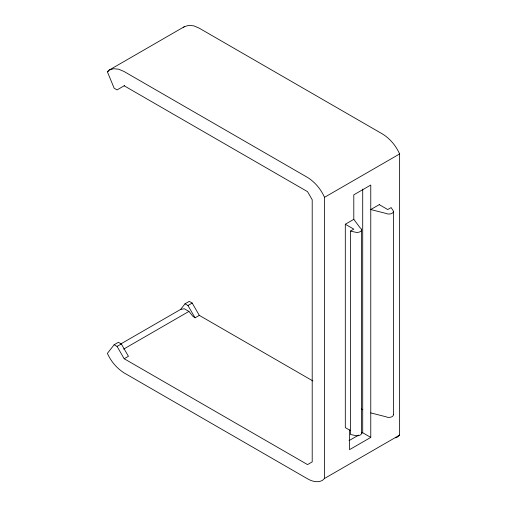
<?xml version="1.0" encoding="UTF-8"?>
<svg xmlns="http://www.w3.org/2000/svg" width="507" height="507" viewBox="0 0 507 507"><rect width="100%" height="100%" fill="white"/><g stroke="black" fill="none" stroke-linecap="round" stroke-linejoin="round"><path stroke-width="0.76" d="M114.151 344.735L117.073 346.42L124.183 358.741L128.429 356.288L121.319 343.974L118.397 342.282L114.151 344.735L107.376 353.373C110.906 361.238 116.661 368.145 123.936 372.803L307.54 478.804A30.008 17.327 60 0 0 322.541 480.294L324.512 478.462L399.624 435.101L397.653 436.926A30.008 17.327 60 0 1 395.568 437.839M120.812 343.942L180.638 309.403L185.023 303.82L189.263 301.367L192.185 303.059L199.295 315.373L312.87 380.941M124.551 85.588L117.073 89.904L114.151 88.218L107.376 71.753L109.182 70.074L184.295 26.706L188.699 25.35L193.826 25.857L199.048 28.081L382.931 134.241C390.301 138.956 396.087 145.984 399.624 153.957L399.624 435.374M183.395 27.549L184.295 26.706M107.376 71.753L108.739 70.967M324.512 478.462L324.512 197.318L399.624 153.957M117.073 346.42L121.319 343.974M185.023 303.82L187.945 305.506L192.185 303.059M123.67 349.101L188.934 311.418L192.774 316.159L195.056 317.826L199.295 315.373M350.527 430.614L345.305 427.604L345.305 224.246L353.797 219.341L353.797 194.84L370.769 185.042L370.769 437.402L349.551 449.652L349.551 429.892M361.288 432.256A4.5 2.598 0 0 1 360.502 434.854A4.5 2.598 0 0 1 356.193 435.716L350.4 434.461L350.4 231.103L353.797 229.145L345.305 224.246M349.025 440.646L358.601 435.114M361.339 433.536L362.708 432.744L370.769 437.402M109.182 70.074L113.587 68.718L118.714 69.225L123.936 71.443L307.819 177.608C315.189 182.324 320.975 189.345 324.512 197.318M180.638 309.403L184.339 308.769L188.934 311.418M350.4 231.103L356.193 232.358A4.5 2.598 0 0 0 361.041 231.04A4.5 2.598 0 0 0 360.255 227.973L353.797 219.341M370.769 412.901L385.998 416.779A4.5 2.598 0 0 0 391.195 417.033A4.5 2.598 0 0 0 393.318 414.282M124.183 85.797L307.54 191.659L312.204 199.745L312.204 461.902L307.54 464.596L124.183 358.741M361.44 408.984L362.809 409.776M187.945 305.506L195.056 317.826M393.4 211.368L393.4 414.726M362.708 189.092L362.708 432.744M361.573 229.76L361.573 433.117M379.255 204.644L370.769 209.543L385.998 213.422A4.5 2.598 0 0 0 391.195 213.675A4.5 2.598 0 0 0 393.318 210.931L391.138 207.585L387.741 209.543L379.255 204.644"/></g></svg>
